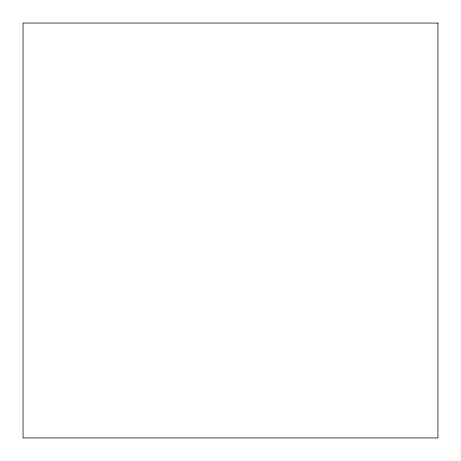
<?xml version="1.0" encoding="UTF-8"?>
<svg xmlns="http://www.w3.org/2000/svg" width="461" height="461" viewBox="0 0 461 461"><rect width="100%" height="100%" fill="white"/><g stroke="black" fill="none" stroke-linecap="round" stroke-linejoin="round"><path stroke-width="0.69" d="M437.95 23.05L23.05 23.05L23.05 437.95L437.95 437.95L437.95 23.05"/></g></svg>
